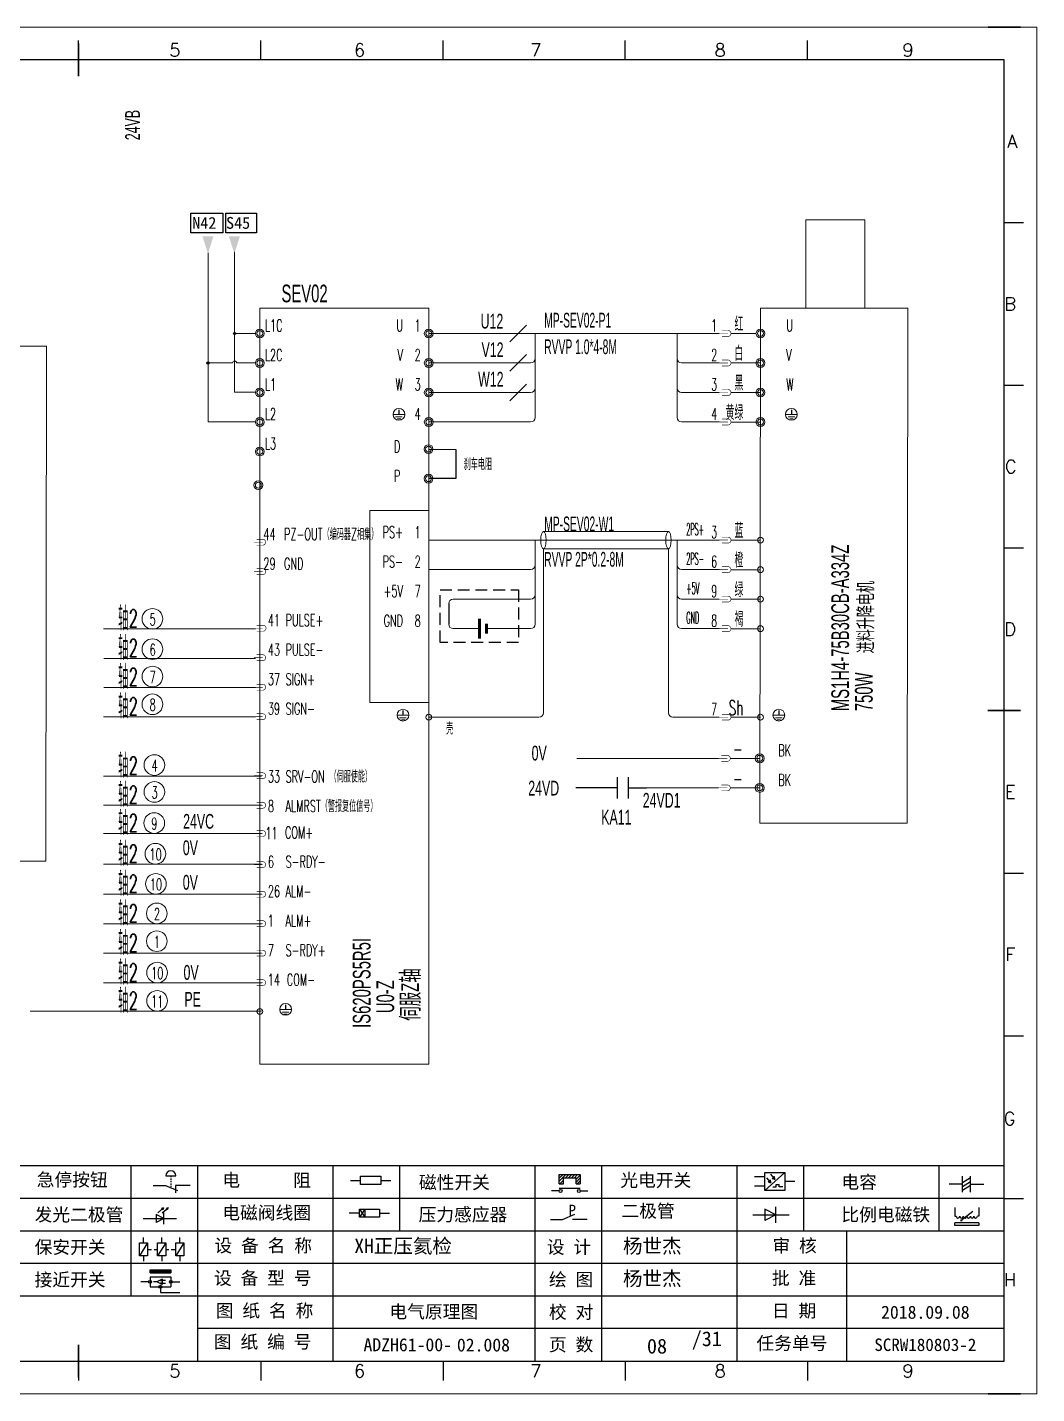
# Model space of a CAD drawing. Header units: millimetres. Extents: x 15130 to 37766, y 5931 to 11073.
# Drawn here: x 37595.3 to 37766.3, y 6262.1 to 6493.6 of the extents above; entities that cross this region are included whole.
import ezdxf
from ezdxf.enums import TextEntityAlignment as Align

# ---------------------------------------------------------------- set-up
doc = ezdxf.new("R2010")
doc.units = ezdxf.units.MM
doc.linetypes.add('DASHED', pattern=[0.75, 0.5, -0.25])
doc.layers.add('1', color=3, linetype='Continuous', lineweight=20)
doc.layers.add('Dimension', color=3, linetype='Continuous', lineweight=13)
for name, color, linetype in [('AE_BOR', 1, 'Continuous'), ('MISC', 2, 'Continuous'), ('SYMS', 7, 'Continuous')]:
    doc.layers.add(name, color=color, linetype=linetype)
doc.styles.get("Standard").update_dxf_attribs({"font": ''})
doc.styles.add('WD', font='romans.shx', dxfattribs={"bigfont": 'gbcbig.shx'})
doc.styles.add('样式 0', font='')
doc.styles.add('样式 8', font='arial.ttf')
doc.styles.add('汉字', font='')
doc.styles.get('Standard').set_extended_font_data('SimSun')
doc.styles.get('样式 0').set_extended_font_data('KaiTi_GB2312')
doc.styles.get('汉字').set_extended_font_data('新宋体')

# ---------------------------------------------------------------- blocks, each defined once
blk = doc.blocks.new('磁性开关')
at = {"linetype": 'ByBlock'}
h = blk.add_hatch(dxfattribs=at)
h.set_pattern_fill('ANSI31', color=256, scale=0.1, style=0)
h.paths.add_polyline_path([(-1910.88, -776.69), (-1910.88, -775.29), (-1907.69, -775.29), (-1907.69, -776.69), (-1908.31, -776.69), (-1908.31, -775.79), (-1910.25, -775.79), (-1910.25, -776.69)])
for p, q in [((-1910.88, -776.69), (-1910.88, -775.29)), ((-1910.88, -775.29), (-1907.69, -775.29)), ((-1910.88, -776.69), (-1910.25, -776.69)), ((-1910.25, -776.69), (-1910.25, -775.79)), ((-1910.25, -775.79), (-1908.31, -775.79)), ((-1908.31, -776.69), (-1908.31, -775.79)), ((-1908.31, -776.69), (-1907.69, -776.69)), ((-1907.69, -775.29), (-1907.69, -776.69)), ((-1910.91, -777.81), (-1912.09, -777.81)), ((-1910.88, -777.39), (-1907.69, -777.39)), ((-1907.66, -777.81), (-1906.48, -777.81))]:
    blk.add_line(p, q, dxfattribs=at)
for centre in [(-1910.68, -777.81), (-1907.88, -777.81)]:
    blk.add_circle(centre, 0.225, dxfattribs=at)
blk = doc.blocks.new('光电开关')
at = {"linetype": 'ByBlock'}
h = blk.add_hatch(dxfattribs=at)
h.set_pattern_fill('ANSI31', color=256, scale=0.01, style=0)
h.set_pattern_definition([(45, (0.172267, 0), (-0.0224506403, 0.0224506403), [])])
h.paths.add_polyline_path([(-1882.44, -776.34), (-1882.5, -775.91), (-1882.68, -776.07)])
h.paths.add_polyline_path([(-1882.86, -776.23), (-1882.44, -776.34), (-1882.68, -776.07)])
h.paths.add_polyline_path([(-1883.05, -776.88), (-1883.11, -776.45), (-1883.29, -776.61)])
h.paths.add_polyline_path([(-1883.47, -776.77), (-1883.05, -776.88), (-1883.29, -776.61)])
for p, q in [((-1884.01, -775.96), (-1885.56, -775.96)), ((-1880.91, -775.3), (-1884.01, -778.05)), ((-1883.75, -776.09), (-1883.05, -776.88)), ((-1883.11, -776.45), (-1883.47, -776.77)), ((-1883.05, -776.88), (-1883.47, -776.77)), ((-1883.14, -775.55), (-1882.44, -776.34)), ((-1883.05, -776.88), (-1883.11, -776.45)), ((-1882.5, -775.91), (-1882.86, -776.23)), ((-1882.44, -776.34), (-1882.86, -776.23)), ((-1882.44, -776.34), (-1882.5, -775.91)), ((-1879.37, -776.67), (-1880.91, -776.67)), ((-1884.01, -777.39), (-1885.56, -777.39)), ((-1882.78, -777.47), (-1882.23, -777.47)), ((-1882.23, -777.47), (-1882.23, -777.14)), ((-1882.23, -777.14), (-1881.78, -777.14)), ((-1881.78, -777.47), (-1881.78, -777.14)), ((-1881.23, -777.47), (-1881.78, -777.47))]:
    blk.add_line(p, q, dxfattribs=at)
blk.add_lwpolyline([(-1884.01, -775.3), (-1880.91, -775.3), (-1880.91, -778.05), (-1884.01, -778.05)], close=True, dxfattribs=at)
blk = doc.blocks.new('电磁阀线圈')
at = {"linetype": 'ByBlock'}
for p, q in [((-1854.61, -796.54), (-1856.17, -796.54)), ((-1854.61, -795.92), (-1853.75, -797.16)), ((-1853.75, -795.92), (-1854.61, -797.16)), ((-1853.75, -795.92), (-1853.75, -797.16)), ((-1851.53, -796.54), (-1849.97, -796.54))]:
    blk.add_line(p, q, dxfattribs=at)
blk.add_lwpolyline([(-1854.61, -795.92), (-1851.53, -795.92), (-1851.53, -797.16), (-1854.61, -797.16)], close=True, dxfattribs=at)
blk = doc.blocks.new('压力感应器')
at = {"linetype": 'ByBlock'}
for p, q in [((-1815.59, -777.73), (-1813.71, -776.93)), ((-1817.44, -777.73), (-1815.59, -777.73)), ((-1811.78, -777.73), (-1814.05, -777.73))]:
    blk.add_line(p, q, dxfattribs=at)
at = {"linetype": 'ByBlock', "insert": (-1814.65, -775.48), "char_height": 1.68, "width": 1.2242, "attachment_point": 1}
blk.add_mtext('{\\fNSimSun|b0|i0|c134|p49;P}', dxfattribs=at)
blk = doc.blocks.new('二极管')
at = {"linetype": 'ByBlock'}
for p, q in [((-1787.52, -776.77), (-1781.92, -776.77)), ((-1783.97, -776.77), (-1785.69, -775.9)), ((-1785.69, -775.9), (-1785.69, -777.65)), ((-1783.97, -776.77), (-1785.69, -777.65)), ((-1783.97, -777.99), (-1783.97, -775.56))]:
    blk.add_line(p, q, dxfattribs=at)
blk = doc.blocks.new('电容')
at = {"linetype": 'ByBlock'}
for p, q in [((-1756.08, -782.99), (-1756.08, -780.56)), ((-1754.86, -780.79), (-1756.08, -781.55)), ((-1754.86, -782.99), (-1754.86, -780.56)), ((-1756.08, -781.77), (-1758.13, -781.77)), ((-1754.86, -781.44), (-1756.08, -782.2)), ((-1754.86, -781.99), (-1756.08, -782.75)), ((-1754.86, -781.77), (-1752.81, -781.77))]:
    blk.add_line(p, q, dxfattribs=at)
blk = doc.blocks.new('发光二极管')
at = {"linetype": 'ByBlock'}
for p, q in [((-1755.78, -785.92), (-1754.89, -785.14)), ((-1754.89, -785.14), (-1755.2, -785.22)), ((-1755.2, -785.22), (-1755.01, -785.43)), ((-1755.08, -785.92), (-1754.18, -785.14)), ((-1754.89, -785.14), (-1755.01, -785.43)), ((-1754.18, -785.14), (-1754.49, -785.22)), ((-1754.49, -785.22), (-1754.31, -785.43)), ((-1754.18, -785.14), (-1754.31, -785.43)), ((-1758.01, -786.77), (-1752.89, -786.77)), ((-1754.84, -786.77), (-1756.04, -786.16)), ((-1756.04, -786.16), (-1756.04, -787.39)), ((-1754.84, -786.77), (-1756.04, -787.39)), ((-1754.84, -787.63), (-1754.84, -785.92))]:
    blk.add_line(p, q, dxfattribs=at)
blk = doc.blocks.new('比例电磁阀')
at = {"linetype": 'ByBlock'}
for p, q in [((-1757.26, -775.38), (-1757.26, -776.71)), ((-1757.26, -776.71), (-1757.05, -776.71)), ((-1754.5, -775.98), (-1756.35, -777.44)), ((-1753.58, -776.71), (-1753.8, -776.71)), ((-1753.58, -775.38), (-1753.58, -776.71)), ((-1753.6, -777.73), (-1757.25, -777.73)), ((-1757.25, -778.13), (-1757.25, -777.73)), ((-1753.6, -778.13), (-1757.25, -778.13)), ((-1756.35, -777.44), (-1756.25, -777.25)), ((-1756.35, -777.44), (-1756.15, -777.38)), ((-1756.15, -777.38), (-1756.25, -777.25)), ((-1753.6, -777.73), (-1753.6, -778.13))]:
    blk.add_line(p, q, dxfattribs=at)
for centre in [(-1756.78, -776.71), (-1756.24, -776.71), (-1755.7, -776.71), (-1755.15, -776.71), (-1754.61, -776.71), (-1754.07, -776.71)]:
    blk.add_arc(centre, 0.271, 180, 0, dxfattribs=at)
blk = doc.blocks.new('保安开关')
at = {"linetype": 'ByBlock'}
for p, q in [((-1757.33, -790.79), (-1758.6, -792.81)), ((-1757.96, -790.79), (-1757.96, -789.97)), ((-1754.54, -790.79), (-1755.81, -792.81)), ((-1755.17, -790.79), (-1755.17, -789.97)), ((-1751.75, -790.79), (-1753.02, -792.81)), ((-1752.39, -790.79), (-1752.39, -789.97)), ((-1757.96, -792.81), (-1757.96, -793.62)), ((-1757.33, -791.8), (-1756.72, -791.8)), ((-1756.35, -791.8), (-1755.89, -791.8)), ((-1755.17, -792.81), (-1755.17, -793.62)), ((-1754.52, -791.8), (-1754.06, -791.8)), ((-1753.69, -791.8), (-1753.08, -791.8)), ((-1752.39, -792.81), (-1752.39, -793.62))]:
    blk.add_line(p, q, dxfattribs=at)
for points in [[(-1758.6, -790.79), (-1757.33, -790.79), (-1757.33, -792.81), (-1758.6, -792.81)], [(-1755.81, -790.79), (-1754.54, -790.79), (-1754.54, -792.81), (-1755.81, -792.81)], [(-1753.02, -790.79), (-1751.75, -790.79), (-1751.75, -792.81), (-1753.02, -792.81)]]:
    blk.add_lwpolyline(points, close=True, dxfattribs=at)
blk = doc.blocks.new('接近开关')
at = {"linetype": 'ByBlock'}
h = blk.add_hatch(dxfattribs=at)
h.set_pattern_fill('ANSI31', color=256, scale=0.01, style=0)
h.set_pattern_definition([(45, (-89.131516, -30.795668), (-0.0224506403, 0.0224506403), [])])
h.paths.add_polyline_path([(-1516.96, -1123.35), (-1516.96, -1122.85), (-1513.76, -1122.85), (-1513.76, -1123.35)])
for p, q in [((-1516.96, -1123.35), (-1516.96, -1122.85)), ((-1516.96, -1122.85), (-1513.76, -1122.85)), ((-1516.96, -1123.35), (-1513.76, -1123.35)), ((-1513.76, -1122.85), (-1513.76, -1123.35)), ((-1517.18, -1124.71), (-1518.36, -1124.71)), ((-1516.96, -1123.95), (-1513.76, -1123.95)), ((-1516.96, -1123.95), (-1516.96, -1125.47)), ((-1516.96, -1125.47), (-1513.76, -1125.47)), ((-1515.91, -1124.71), (-1516.45, -1124.71)), ((-1515.11, -1124.31), (-1515.91, -1124.71)), ((-1515.11, -1125.11), (-1515.91, -1124.71)), ((-1515.33, -1124.53), (-1515.17, -1124.53)), ((-1515.33, -1124.88), (-1515.17, -1124.88)), ((-1515.25, -1124.45), (-1515.25, -1124.61)), ((-1515.11, -1124.31), (-1515.11, -1125.11)), ((-1515.11, -1124.48), (-1514.58, -1124.48)), ((-1515.11, -1124.94), (-1514.58, -1124.94)), ((-1513.76, -1123.95), (-1513.76, -1125.47)), ((-1513.54, -1124.71), (-1512.36, -1124.71)), ((-1515.36, -1125.69), (-1515.36, -1126.36)), ((-1515.36, -1126.36), (-1512.36, -1126.36))]:
    blk.add_line(p, q, dxfattribs=at)
for centre in [(-1516.96, -1124.71), (-1515.36, -1125.47), (-1513.76, -1124.71)]:
    blk.add_circle(centre, 0.225, dxfattribs=at)
blk = doc.blocks.new('电阻')
at = {"linetype": 'ByBlock'}
for p, q in [((-3.09, 0), (-1.57, 0)), ((1.57, 0), (3.09, 0))]:
    blk.add_line(p, q, dxfattribs=at)
blk.add_lwpolyline([(-1.57, 0.63), (1.57, 0.63), (1.57, -0.63), (-1.57, -0.63)], close=True, dxfattribs=at)
blk = doc.blocks.new('急停按钮')
at = {"linetype": 'ByBlock'}
for p, q in [((-1.86, 0), (0, 0)), ((0, 0), (1.88, -0.81)), ((0.06, 1.45), (1.61, 1.45)), ((0.83, 1.45), (0.83, 1.24)), ((0.83, 1.07), (0.83, 0.85)), ((0.83, 0.68), (0.83, 0.47)), ((0.83, 0.29), (0.83, 0.08)), ((3.81, 0), (1.54, 0)), ((1.54, 0), (1.54, -1.15)), ((0.83, -0.09), (0.83, -0.24))]:
    blk.add_line(p, q, dxfattribs=at)
blk.add_arc((0.83, 1.45), 0.774, 0, 180)
blk = doc.blocks.new('电控横A4')
for p, q in [((292, -5), (5, -5)), ((292, -205), (292, -5)), ((10.03, -205), (289.53, -205)), ((130.8, -205), (190.75, -205)), ((190.75, -205), (259.54, -205))]:
    blk.add_line(p, q)
at = {"linetype": 'ByBlock'}
for p, q in [((292, -175), (5, -175)), ((292, -180), (5, -180)), ((292, -185), (5, -185)), ((292, -190), (5, -190)), ((292, -195), (5, -195)), ((292, -200), (168.03, -200))]:
    blk.add_line(p, q, dxfattribs=at)
at = {"color": 0, "lineweight": -2}
for p, q in [((157.79, -175), (157.79, -195)), ((168.03, -175), (168.03, -204.92)), ((188.84, -175), (188.84, -185)), ((199.08, -175), (199.08, -185)), ((219.89, -175), (219.89, -185)), ((230.12, -175), (230.12, -185)), ((250.93, -175), (250.93, -185)), ((261.17, -175), (261.17, -185)), ((281.98, -175), (281.98, -185)), ((188.84, -185), (188.84, -204.92)), ((219.89, -185), (219.89, -205)), ((230.12, -185), (230.12, -205)), ((250.93, -185), (250.93, -205)), ((267.79, -185), (267.79, -205))]:
    blk.add_line(p, q, dxfattribs=at)
at = {"color": 0, "ltscale": 2}
for p, q in [((292, -205), (292, -183.55)), ((259.54, -205), (289.53, -205)), ((259.54, -205), (292, -205))]:
    blk.add_line(p, q, dxfattribs=at)
at = {"layer": 'AE_BOR', "color": 1, "lineweight": 15}
for p, q in [((0, 0), (297, 0)), ((297, 0), (297, -210)), ((297, -210), (0, -210))]:
    blk.add_line(p, q, dxfattribs=at)
at = {"layer": 'AE_BOR'}
for p, q in [((149.78, -5), (149.78, -2)), ((177.78, -5), (177.78, -2)), ((205.78, -5), (205.78, -2)), ((233.78, -5), (233.78, -2)), ((261.78, -5), (261.78, -2)), ((292, -30), (295, -30)), ((292, -55), (295, -55)), ((292, -80), (295, -80)), ((292, -130), (295, -130)), ((292, -155), (295, -155)), ((292, -180), (295, -180)), ((149.78, -205), (149.78, -208)), ((177.78, -205), (177.78, -208)), ((205.78, -205), (205.78, -208)), ((233.78, -205), (233.78, -208)), ((261.78, -205), (261.78, -208))]:
    blk.add_line(p, q, dxfattribs=at)
at = {"layer": 'AE_BOR', "lineweight": 30}
for p, q in [((294.53, 0), (289.53, 0)), ((294.53, -210), (289.53, -210))]:
    blk.add_line(p, q, dxfattribs=at)
at = {"layer": 'AE_BOR', "color": 2, "lineweight": 30}
for p, q in [((149.78, -7.5), (149.78, -2.5)), ((289.5, -105), (294.5, -105)), ((149.78, -202.5), (149.78, -207.5)), ((149.78, -205), (149.78, -207.5))]:
    blk.add_line(p, q, dxfattribs=at)
for name, p in [('急停按钮', (163.12, -177.98)), ('电阻', (194.66, -177.22))]:
    blk.add_blockref(name, p)
at = {"linetype": 'ByBlock'}
for name, p in [('磁性开关', (2134.53, 598.96)), ('光电开关', (2139.22, 599.27)), ('电容', (2041.69, 603.98)), ('发光二极管', (1917.72, 603.69)), ('电磁阀线圈', (2047.53, 614.3)), ('压力感应器', (2039.72, 594.52)), ('二极管', (2040.91, 594.27)), ('比例电磁阀', (2041.69, 593.98)), ('保安开关', (1917.72, 603.98)), ('接近开关', (1677.72, 931.9))]:
    blk.add_blockref(name, p, dxfattribs=at)
at = {"char_height": 2, "attachment_point": 1, "style": '汉字'}
for s, insert in [('{\\fKaiTi_GB2312|b0|i0|c134|p49;急停按钮}', (143.35, -176.12)), ('{\\fKaiTi_GB2312|b0|i0|c134|p49;电      阻}', (171.86, -176.19)), ('{\\fKaiTi_GB2312|b0|i0|c134|p49;磁性开关}', (202.07, -176.53)), ('{\\fKaiTi_GB2312|b0|i0|c134|p49;光电开关}', (233.02, -176.19)), ('{\\fKaiTi_GB2312|b0|i0|c134|p49;电容}', (267, -176.48)), ('{\\fKaiTi_GB2312|b0|i0|c134|p49;发光二极管}', (143.02, -181.48)), ('{\\fKaiTi_GB2312|b0|i0|c134|p49;电磁阀线圈}', (171.86, -181.19)), ('{\\fKaiTi_GB2312|b0|i0|c134|p49;压力感应器}', (202.02, -181.47)), ('{\\fKaiTi_GB2312|b0|i0|c134|p49;二极管}', (233.2, -180.91)), ('{\\fKaiTi_GB2312|b0|i0|c134|p49;比例电磁铁}', (267, -181.48)), ('{\\fKaiTi_GB2312|b0|i0|c134|p49;保安开关}', (143.02, -186.48)), ('{\\fKaiTi_GB2312|b0|i0|c134|p0;设 备 名 称}', (170.65, -186.24)), ('{\\fKaiTi_GB2312|b0|i0|c134|p0;设 计}', (221.72, -186.46)), ('{\\fKaiTi_GB2312|b0|i0|c134|p0;审 核}', (256.39, -186.25)), ('{\\fKaiTi_GB2312|b0|i0|c134|p0;设 备 型 号}', (170.58, -191.24)), ('{\\fKaiTi_GB2312|b0|i0|c134|p0;批 准}', (256.32, -191.25)), ('{\\fKaiTi_GB2312|b0|i0|c134|p49;接近开关}', (143.02, -191.48)), ('{\\fKaiTi_GB2312|b0|i0|c134|p0;绘 图}', (222.05, -191.46)), ('{\\fKaiTi_GB2312|b0|i0|c134|p0;图 纸 名 称}', (170.86, -196.24)), ('{\\fKaiTi_GB2312|b0|i0|c134|p0;校 对}', (222.05, -196.46)), ('{\\fKaiTi_GB2312|b0|i0|c134|p0;日 期}', (256.32, -196.25)), ('{\\fKaiTi_GB2312|b0|i0|c134|p0;图 纸 编 号}', (170.57, -201.03)), ('{\\fKaiTi_GB2312|b0|i0|c134|p0;页 数}', (222.05, -201.46)), ('{\\fKaiTi_GB2312|b0|i0|c134|p0;任务单号}', (253.94, -201.25))]:
    blk.add_mtext(s, dxfattribs=dict(at, insert=insert))
for s, insert, char_height, width, attachment_point in [('{\\fKaiTi_GB2312|b0|i0|c134|p49;XH正压氦检}', (192.15, -186.2), 2.2, 26.5767, 1), ('{\\fKaiTi_GB2312|b0|i0|c134|p49;杨世杰}', (233.43, -186.2), 2.2, 15.3175, 1), ('{\\fKaiTi_GB2312|b0|i0|c134|p49;杨世杰}', (233.43, -191.2), 2.2, 15.3175, 1), ('{\\fKaiTi_GB2312|b0|i0|c134|p49;2018.09.08}', (279.89, -197.5), 2, 24.2172, 5), ('{\\fKaiTi_GB2312|b0|i0|c134|p49;SCRW180803-2}', (279.89, -202.5), 1.92, 24.2172, 5)]:
    blk.add_mtext(s, dxfattribs=dict(insert=insert, char_height=char_height, width=width, attachment_point=attachment_point))
at = {"color": 0, "lineweight": -2, "insert": (200.36, -202.5), "char_height": 2, "width": 31.0482, "attachment_point": 5}
blk.add_mtext('{\\C256;ADZH61-00-}', dxfattribs=at)
at = {"color": 0, "linetype": 'ByBlock', "lineweight": -2, "insert": (242.64, -201.84), "char_height": 4.2689, "width": 20.8102, "attachment_point": 5}
blk.add_mtext('  {\\H0.53119x; /31}', dxfattribs=at)
at = {"layer": 'AE_BOR', "style": 'WD'}
for s, p in [('5', (164.59, -4.5)), ('6', (192.94, -4.5)), ('7', (220.04, -4.5)), ('8', (248.37, -4.5)), ('9', (277.23, -4.5)), ('5', (164.59, -207.5)), ('6', (192.94, -207.5)), ('7', (220.04, -207.5)), ('8', (248.37, -207.5)), ('9', (277.23, -207.5))]:
    blk.add_text(s, height=2, dxfattribs=at).set_placement(p, align=Align.CENTER)
for s, p in [('A', (294.03, -17.5)), ('B', (293.84, -42.5)), ('C', (293.93, -67.5)), ('D', (293.84, -92.5)), ('E', (293.74, -117.5)), ('F', (293.74, -142.5)), ('F', (293.74, -142.5)), ('G', (293.74, -167.72)), ('H', (293.84, -192.5))]:
    blk.add_text(s, height=2, dxfattribs=at).set_placement(p, align=Align.MIDDLE_RIGHT)
blk = doc.blocks.new('WDDOT')
blk.add_hatch(color=256).paths.add_polyline_path([(0.5, 0, 1), (-0.5, 0, 1)])
blk.add_circle((0, 0), 0.5)
blk = doc.blocks.new('常开触点')
at = {"linetype": 'ByBlock'}
for p, q in [((-1853.82, -782.99), (-1853.82, -780.56)), ((-1852.6, -782.99), (-1852.6, -780.56)), ((-1853.82, -781.77), (-1855.88, -781.77)), ((-1852.6, -781.77), (-1850.55, -781.77))]:
    blk.add_line(p, q, dxfattribs=at)

msp = doc.modelspace()

# ---------------------------------------------------------------- hatches: boundary and pattern name
for points in [[(37624.968, 6458.235), (37625.904, 6455.316), (37626.839, 6458.235)], [(37629.446, 6458.235), (37630.381, 6455.316), (37631.316, 6458.235)], [(37630.597, 6441.768, 1), (37630.204, 6441.768, 1)], [(37626.111, 6436.766, 1), (37625.718, 6436.766, 1)]]:
    msp.add_hatch(color=256).paths.add_polyline_path(points)

# ---------------------------------------------------------------- linework, layer by layer
at = {"lineweight": 0}
for p, q in [((37663.308, 6441.773), (37712.505, 6441.773)), ((37681.323, 6427.523), (37681.323, 6441.773)), ((37705.372, 6427.523), (37705.372, 6441.773)), ((37714.505, 6441.773), (37718.747, 6441.773)), ((37663.308, 6436.773), (37680.573, 6436.773)), ((37712.505, 6436.773), (37706.122, 6436.773)), ((37719.497, 6436.773), (37714.505, 6436.773)), ((37663.308, 6431.773), (37680.573, 6431.773)), ((37712.505, 6431.773), (37706.122, 6431.773)), ((37719.497, 6431.769), (37714.505, 6431.769)), ((37657.361, 6428.057), (37659.15, 6428.057)), ((37657.693, 6427.628), (37658.817, 6427.628)), ((37657.979, 6427.281), (37658.552, 6427.281)), ((37723.851, 6428.057), (37725.64, 6428.057)), ((37724.183, 6427.628), (37725.307, 6427.628)), ((37724.469, 6427.281), (37725.042, 6427.281)), ((37663.308, 6426.773), (37680.573, 6426.773)), ((37712.505, 6426.773), (37706.122, 6426.773)), ((37719.497, 6426.765), (37714.505, 6426.765)), ((37712.505, 6406.757), (37663.308, 6406.757)), ((37681.323, 6392.507), (37681.323, 6406.757)), ((37682.753, 6408.221), (37703.914, 6408.222)), ((37705.372, 6392.507), (37705.372, 6406.757)), ((37719.497, 6406.753), (37714.505, 6406.753)), ((37682.732, 6405.291), (37682.732, 6377.499)), ((37682.732, 6405.291), (37703.914, 6405.291)), ((37703.914, 6405.291), (37703.914, 6377.507)), ((37663.308, 6401.757), (37680.573, 6401.757)), ((37712.505, 6401.757), (37706.122, 6401.757)), ((37719.497, 6401.749), (37714.505, 6401.749)), ((37667.436, 6396.757), (37680.573, 6396.757)), ((37712.505, 6396.757), (37706.122, 6396.757)), ((37719.497, 6396.749), (37714.505, 6396.749)), ((37671.913, 6391.757), (37667.436, 6391.757)), ((37673.109, 6391.757), (37680.573, 6391.757)), ((37712.505, 6391.757), (37706.122, 6391.757)), ((37719.497, 6391.749), (37714.505, 6391.749)), ((37658.046, 6377.092), (37659.834, 6377.092)), ((37658.378, 6376.663), (37659.502, 6376.663)), ((37658.664, 6376.316), (37659.237, 6376.316)), ((37663.308, 6376.749), (37681.982, 6376.749)), ((37712.505, 6376.757), (37704.664, 6376.757)), ((37719.497, 6376.749), (37714.505, 6376.749)), ((37721.727, 6377.092), (37723.516, 6377.092)), ((37722.06, 6376.663), (37723.184, 6376.663)), ((37722.345, 6376.316), (37722.918, 6376.316)), ((37712.388, 6369.777), (37688.369, 6369.777)), ((37719.38, 6369.773), (37714.388, 6369.773)), ((37712.388, 6364.777), (37700.216, 6364.777)), ((37719.38, 6364.769), (37714.388, 6364.769)), ((37639.952, 6327.226), (37638.163, 6327.226)), ((37639.62, 6326.797), (37638.496, 6326.797)), ((37639.334, 6326.451), (37638.761, 6326.451))]:
    msp.add_line(p, q, dxfattribs=at)
for p, q in [((37658.255, 6428.853), (37658.255, 6428.064)), ((37724.745, 6428.853), (37724.745, 6428.064)), ((37663.308, 6422.176), (37667.893, 6422.106)), ((37667.893, 6422.106), (37667.893, 6417.176)), ((37667.893, 6417.176), (37663.308, 6417.176)), ((37666.686, 6396.007), (37666.686, 6392.507)), ((37658.94, 6377.888), (37658.94, 6377.099)), ((37722.622, 6377.888), (37722.622, 6377.099)), ((37692.223, 6364.777), (37688.206, 6364.777)), ((37639.058, 6328.023), (37639.058, 6327.233))]:
    msp.add_line(p, q)
at = {"color": 1, "lineweight": -2}
for points in [[(37623.004, 6462.151), (37628.421, 6462.151), (37628.421, 6458.808), (37623.004, 6458.808)], [(37628.919, 6462.151), (37634.145, 6462.151), (37634.145, 6458.808), (37628.919, 6458.808)]]:
    msp.add_lwpolyline(points, close=True, dxfattribs=at)
at = {"lineweight": 0}
for points in [[(37727.178, 6461.056), (37737.178, 6461.056), (37737.178, 6446.056), (37727.178, 6446.056)], [(37719.497, 6446.056), (37744.497, 6446.056), (37744.38, 6358.804), (37719.38, 6358.804)], [(37573.572, 6439.619), (37598.572, 6439.619), (37598.455, 6352.367), (37573.455, 6352.367)], [(37663.308, 6411.757), (37653.308, 6411.757), (37653.308, 6379.257), (37663.308, 6379.257)]]:
    msp.add_lwpolyline(points, close=True, dxfattribs=at)
msp.add_lwpolyline([(37634.68, 6317.968), (37634.68, 6446.056), (37663.308, 6446.056), (37663.308, 6317.968)], dxfattribs=at)
at = {"color": 3, "lineweight": 0, "const_width": 0.1, "flags": 128}
for points in [[(37714.005, 6441.773), (37712.505, 6441.773)], [(37714.005, 6436.773), (37712.505, 6436.773)], [(37714.005, 6431.773), (37712.505, 6431.773)], [(37714.005, 6426.773), (37712.505, 6426.773)], [(37635.18, 6406.407), (37633.68, 6406.407)], [(37714.005, 6406.757), (37712.505, 6406.757)], [(37714.005, 6401.757), (37712.505, 6401.757)], [(37635.18, 6401.407), (37633.68, 6401.407)], [(37714.005, 6396.757), (37712.505, 6396.757)], [(37635.18, 6391.726), (37633.68, 6391.726)], [(37714.005, 6391.757), (37712.505, 6391.757)], [(37635.18, 6386.832), (37633.68, 6386.832)], [(37635.18, 6381.832), (37633.68, 6381.832)], [(37635.18, 6376.832), (37633.68, 6376.832)], [(37714.005, 6376.757), (37712.505, 6376.757)], [(37713.888, 6369.777), (37712.388, 6369.777)], [(37635.18, 6366.832), (37633.68, 6366.832)], [(37713.888, 6364.777), (37712.388, 6364.777)], [(37635.18, 6361.828), (37633.68, 6361.828)], [(37635.18, 6357.033), (37633.68, 6357.033)], [(37635.18, 6351.765), (37633.68, 6351.765)], [(37635.18, 6346.761), (37633.68, 6346.761)], [(37635.18, 6341.773), (37633.68, 6341.773)], [(37635.18, 6336.769), (37633.68, 6336.769)], [(37635.18, 6331.769), (37633.68, 6331.769)]]:
    msp.add_lwpolyline(points, dxfattribs=at)
for points in [[(37713.005, 6442.273), (37714.005, 6442.273, -1), (37714.005, 6441.273), (37713.005, 6441.273)], [(37713.005, 6437.273), (37714.005, 6437.273, -1), (37714.005, 6436.273), (37713.005, 6436.273)], [(37713.005, 6432.273), (37714.005, 6432.273, -1), (37714.005, 6431.273), (37713.005, 6431.273)], [(37713.005, 6427.273), (37714.005, 6427.273, -1), (37714.005, 6426.273), (37713.005, 6426.273)], [(37634.18, 6406.907), (37635.18, 6406.907, -1), (37635.18, 6405.907), (37634.18, 6405.907)], [(37713.005, 6407.257), (37714.005, 6407.257, -1), (37714.005, 6406.257), (37713.005, 6406.257)], [(37634.18, 6401.907), (37635.18, 6401.907, -1), (37635.18, 6400.907), (37634.18, 6400.907)], [(37713.005, 6402.257), (37714.005, 6402.257, -1), (37714.005, 6401.257), (37713.005, 6401.257)], [(37713.005, 6397.257), (37714.005, 6397.257, -1), (37714.005, 6396.257), (37713.005, 6396.257)], [(37634.18, 6392.332), (37635.18, 6392.332, -1.1555316), (37635.18, 6391.332), (37634.18, 6391.332)], [(37713.005, 6392.257), (37714.005, 6392.257, -1), (37714.005, 6391.257), (37713.005, 6391.257)], [(37634.18, 6387.332), (37635.18, 6387.332, -1), (37635.18, 6386.332), (37634.18, 6386.332)], [(37634.18, 6382.332), (37635.18, 6382.332, -1), (37635.18, 6381.332), (37634.18, 6381.332)], [(37634.18, 6377.332), (37635.18, 6377.332, -1), (37635.18, 6376.332), (37634.18, 6376.332)], [(37713.005, 6377.257), (37714.005, 6377.257, -1), (37714.005, 6376.257), (37713.005, 6376.257)], [(37712.888, 6370.277), (37713.888, 6370.277, -1), (37713.888, 6369.277), (37712.888, 6369.277)], [(37634.18, 6367.332), (37635.18, 6367.332, -1), (37635.18, 6366.332), (37634.18, 6366.332)], [(37712.888, 6365.277), (37713.888, 6365.277, -1), (37713.888, 6364.277), (37712.888, 6364.277)], [(37634.18, 6362.328), (37635.18, 6362.328, -1), (37635.18, 6361.328), (37634.18, 6361.328)], [(37634.18, 6357.533), (37635.18, 6357.533, -1), (37635.18, 6356.533), (37634.18, 6356.533)], [(37634.18, 6352.265), (37635.18, 6352.265, -1), (37635.18, 6351.265), (37634.18, 6351.265)], [(37634.18, 6347.261), (37635.18, 6347.261, -1), (37635.18, 6346.261), (37634.18, 6346.261)], [(37634.18, 6342.273), (37635.18, 6342.273, -1), (37635.18, 6341.273), (37634.18, 6341.273)], [(37634.18, 6337.269), (37635.18, 6337.269, -1), (37635.18, 6336.269), (37634.18, 6336.269)], [(37634.18, 6332.269), (37635.18, 6332.269, -1), (37635.18, 6331.269), (37634.18, 6331.269)]]:
    msp.add_lwpolyline(points, format="xyb", dxfattribs=at)
at = {"color": 6, "linetype": 'DASHED', "ltscale": 4}
msp.add_lwpolyline([(37665.226, 6398.319), (37678.512, 6398.319), (37678.512, 6389.42), (37665.226, 6389.42)], close=True, dxfattribs=at)
at = {"color": 3}
for points in [[(37671.913, 6393.454, 0.5, 0.5, 0), (37671.913, 6390.059, 2, 2, 0)], [(37673.109, 6392.606, 0.5, 0.5, 0), (37673.109, 6390.908, 2, 2, 0)]]:
    msp.add_lwpolyline(points, format="xyseb", dxfattribs=at)
for centre in [(37630.401, 6441.768), (37625.914, 6436.766)]:
    msp.add_circle(centre, 0.197)
at = {"lineweight": 0}
for centre, radius in [((37634.68, 6441.773), 0.75), ((37634.68, 6441.773), 0.5), ((37663.308, 6441.773), 0.75), ((37663.308, 6441.773), 0.5), ((37719.497, 6441.773), 0.75), ((37719.497, 6441.773), 0.5), ((37634.68, 6436.773), 0.75), ((37634.68, 6436.773), 0.5), ((37663.308, 6436.773), 0.75), ((37663.308, 6436.773), 0.5), ((37719.497, 6436.773), 0.75), ((37719.497, 6436.773), 0.5), ((37634.68, 6431.769), 0.75), ((37634.68, 6431.769), 0.5), ((37663.308, 6431.773), 0.75), ((37663.308, 6431.773), 0.5), ((37719.497, 6431.769), 0.75), ((37719.497, 6431.769), 0.5), ((37634.68, 6426.769), 0.75), ((37634.68, 6426.769), 0.5), ((37658.255, 6428.064), 1), ((37663.308, 6426.773), 0.75), ((37663.308, 6426.773), 0.5), ((37719.497, 6426.765), 0.75), ((37719.497, 6426.765), 0.5), ((37724.745, 6428.064), 1), ((37634.68, 6421.765), 0.75), ((37663.274, 6422.176), 0.75), ((37663.274, 6422.176), 0.5), ((37634.68, 6421.765), 0.5), ((37663.274, 6417.176), 0.75), ((37634.43, 6416.064), 0.75), ((37634.43, 6416.064), 0.5), ((37663.274, 6417.176), 0.5), ((37719.497, 6406.753), 0.5), ((37719.497, 6401.749), 0.5), ((37719.497, 6396.749), 0.5), ((37616.499, 6393.413), 1.75), ((37719.497, 6391.749), 0.5), ((37616.499, 6388.28), 1.75), ((37616.499, 6383.642), 1.75), ((37616.499, 6378.936), 1.75), ((37658.94, 6377.099), 1), ((37663.308, 6376.749), 0.5), ((37719.497, 6376.749), 0.5), ((37722.622, 6377.099), 1), ((37616.834, 6368.649), 1.75), ((37719.38, 6369.773), 0.75), ((37719.38, 6369.773), 0.5), ((37616.834, 6364.08), 1.75), ((37719.38, 6364.769), 0.75), ((37719.38, 6364.769), 0.5), ((37616.799, 6358.813), 1.75), ((37616.996, 6353.607), 1.75), ((37617.08, 6348.511), 1.75), ((37617.234, 6343.499), 1.75), ((37617.234, 6338.793), 1.75), ((37617.289, 6333.47), 1.75), ((37617.289, 6328.682), 1.75), ((37639.058, 6327.233), 1), ((37634.69, 6326.883), 0.5)]:
    msp.add_circle(centre, radius, dxfattribs=at)
for centre, radius, start, end in [((37630.413, 6436.784), 0.336, 0, 180), ((37680.573, 6437.523), 0.75, 270, 0), ((37706.122, 6437.523), 0.75, 180, 270), ((37680.573, 6432.523), 0.75, 270, 0), ((37706.122, 6432.523), 0.75, 180, 270), ((37680.573, 6427.523), 0.75, 270, 0), ((37706.122, 6427.523), 0.75, 180, 270), ((37680.573, 6402.507), 0.75, 270, 0), ((37706.122, 6402.507), 0.75, 180, 270), ((37680.573, 6397.507), 0.75, 270, 0), ((37706.122, 6397.507), 0.75, 180, 270), ((37667.436, 6396.007), 0.75, 90, 180), ((37667.436, 6392.507), 0.75, 180, 270), ((37680.573, 6392.507), 0.75, 270, 0), ((37706.122, 6392.507), 0.75, 180, 270), ((37681.982, 6377.499), 0.75, 270, 0), ((37704.664, 6377.507), 0.75, 180, 270)]:
    msp.add_arc(centre, radius, start, end, dxfattribs=at)
msp.add_ellipse((37682.732, 6406.757), major_axis=(0, 1.465), ratio=0.3169375, dxfattribs=at)
at = {"lineweight": 0, "extrusion": (0, 0, -1)}
msp.add_ellipse((37703.914, 6406.757), major_axis=(0, 1.465), ratio=0.3169375, dxfattribs=at)
at = {"layer": '1', "color": 7, "linetype": 'Continuous', "lineweight": 13}
for p, q in [((37630.42, 6441.767), (37633.936, 6441.767)), ((37630.077, 6436.784), (37625.925, 6436.784)), ((37630.749, 6436.784), (37633.958, 6436.784)), ((37608.215, 6391.71), (37633.939, 6391.71)), ((37608.262, 6386.718), (37633.939, 6386.718)), ((37608.262, 6381.802), (37633.939, 6381.802)), ((37608.215, 6376.805), (37633.939, 6376.805)), ((37634.983, 6366.785), (37608.215, 6366.785)), ((37634.983, 6361.843), (37608.215, 6361.843)), ((37634.968, 6357.063), (37608.215, 6357.063)), ((37634.968, 6351.857), (37608.215, 6351.857)), ((37634.965, 6346.761), (37608.215, 6346.761)), ((37634.983, 6341.747), (37608.215, 6341.747)), ((37634.983, 6336.739), (37608.215, 6336.739)), ((37634.983, 6331.72), (37608.215, 6331.72)), ((37634.989, 6331.72), (37608.221, 6331.72)), ((37634.68, 6317.968), (37663.308, 6317.968))]:
    msp.add_line(p, q, dxfattribs=at)
at = {"layer": '1', "color": 2, "linetype": 'Continuous', "lineweight": 13}
msp.add_line((37634.965, 6326.932), (37595.772, 6326.936), dxfattribs=at)
at = {"layer": '1', "color": 7, "linetype": 'Continuous', "lineweight": 13}
for points in [[(37625.925, 6455.46), (37625.925, 6426.774), (37633.935, 6426.774)], [(37633.993, 6431.81), (37630.402, 6431.81), (37630.402, 6455.595)]]:
    msp.add_lwpolyline(points, dxfattribs=at)
at = {"layer": 'Dimension', "lineweight": 0}
for p, q in [((37677.048, 6440.358), (37679.876, 6443.187)), ((37677.048, 6435.358), (37679.876, 6438.187)), ((37677.048, 6430.358), (37679.876, 6433.187))]:
    msp.add_line(p, q, dxfattribs=at)

# ---------------------------------------------------------------- block references
at = {"xscale": 1.1025, "yscale": 1.1025, "zscale": 1.1025}
msp.add_blockref('电控横A4', (37438.853, 6493.649), dxfattribs=at)
at = {"linetype": 'ByBlock', "xscale": 1.5, "yscale": 1.5, "zscale": 1.5}
msp.add_blockref('常开触点', (40476.037, 7537.438), dxfattribs=at)
at = {"layer": 'SYMS', "color": 0, "lineweight": -3, "xscale": 0.25, "yscale": 0.25, "zscale": 0.25, "rotation": 90}
for p in [(37630.401, 6441.768), (37625.914, 6436.766)]:
    msp.add_blockref('WDDOT', p, dxfattribs=at)
at = {"layer": 'SYMS', "lineweight": -3, "xscale": 0.25, "yscale": 0.25, "zscale": 0.25, "rotation": 90}
for p in [(37630.401, 6441.768), (37625.914, 6436.766)]:
    msp.add_blockref('WDDOT', p, dxfattribs=at)

# ---------------------------------------------------------------- texts
at = {"lineweight": 0, "style": 'WD', "width": 0.6}
for s, p in [('L1C', (37635.548, 6442.123)), ('1', (37711.144, 6442.131)), ('U', (37723.865, 6442.123)), ('L2C', (37635.548, 6437.123)), ('2', (37711.144, 6437.131)), ('V', (37723.865, 6437.123)), ('L1', (37635.548, 6432.119)), ('3', (37711.144, 6432.127)), ('W', (37723.865, 6432.119)), ('L2', (37635.548, 6427.119)), ('4', (37711.144, 6427.123)), ('L3', (37635.548, 6422.115)), ('刹车电阻', (37669.229, 6418.627)), ('44', (37635.298, 6406.757)), ('PZ-OUT（编码器Z相集）', (37638.798, 6406.757)), ('3', (37711.144, 6407.111)), ('6', (37711.144, 6402.107)), ('29', (37635.298, 6401.757)), ('GND', (37638.798, 6401.757)), ('9', (37711.144, 6397.107)), ('41', (37636.048, 6392.182)), ('PULSE+', (37639.048, 6392.182)), ('8', (37711.144, 6392.107)), ('43', (37636.048, 6387.182)), ('PULSE-', (37639.048, 6387.182)), ('37', (37636.048, 6382.182)), ('SIGN+', (37639.048, 6382.182)), ('39', (37636.048, 6377.182)), ('SIGN-', (37639.048, 6377.182)), ('7', (37711.144, 6377.107)), ('BK', (37722.513, 6370.123)), ('33', (37636.048, 6365.694)), ('SRV-ON （伺服使能）', (37639.048, 6365.694)), ('BK', (37722.513, 6365.119)), ('8', (37636.048, 6360.69)), ('ALMRST（警报复位信号） ', (37639.048, 6360.69)), ('11', (37635.642, 6356.106)), ('COM+', (37638.937, 6356.215)), ('6', (37636.048, 6351.259)), ('S-RDY-', (37639.048, 6351.259)), ('26', (37636.048, 6346.255)), ('ALM- ', (37639.048, 6346.255)), ('1', (37636.048, 6341.267)), ('ALM+', (37639.048, 6341.267)), ('7', (37636.048, 6336.263)), ('S-RDY+', (37639.048, 6336.263)), ('14', (37636.048, 6331.263)), ('COM-', (37639.26, 6331.263))]:
    msp.add_text(s, height=2, dxfattribs=at).set_placement(p)
for s, height, p in [('U', 2, (37658.94, 6442.123)), ('1', 2, (37661.94, 6442.131)), ('红', 2.5, (37716.609, 6442.123)), ('V', 2, (37658.94, 6437.123)), ('2', 2, (37661.94, 6437.131)), ('白', 2.5, (37716.609, 6437.123)), ('W', 2, (37658.94, 6432.123)), ('3', 2, (37661.94, 6432.127)), ('黑', 2.5, (37716.609, 6432.119)), ('黄绿', 2.5, (37716.609, 6427.119)), ('4', 2, (37661.94, 6427.123)), ('D', 2, (37658.499, 6421.616)), ('P', 2, (37658.499, 6416.616)), ('Sh', 2.5, (37716.609, 6377.103)), ('-', 2.5, (37716.492, 6370.123)), ('-', 2.5, (37716.492, 6365.123))]:
    msp.add_text(s, height=height, dxfattribs=at).set_placement(p, align=Align.RIGHT)
at = {"color": 6, "lineweight": 0, "style": 'WD', "width": 0.6}
for s, height, p in [('PS+', 2, (37658.94, 6407.107)), ('1', 2, (37661.94, 6407.107)), ('蓝', 2.5, (37716.609, 6407.103)), ('PS-', 2, (37658.94, 6402.107)), ('2', 2, (37661.94, 6402.107)), ('橙', 2.5, (37716.609, 6402.103)), ('绿', 2.5, (37716.609, 6397.103)), ('+5V', 2, (37658.94, 6397.107)), ('7', 2, (37661.94, 6397.107)), ('褐', 2.5, (37716.609, 6392.103)), ('GND', 2, (37658.94, 6392.103)), ('8', 2, (37661.94, 6392.103)), ('壳', 2, (37667.443, 6373.821))]:
    msp.add_text(s, height=height, dxfattribs=at).set_placement(p, align=Align.RIGHT)
at = {"color": 6, "lineweight": 0, "style": 'WD', "width": 0.4}
for s, p in [('2PS+', (37706.942, 6407.603)), ('2PS-', (37706.942, 6402.603)), ('+5V', (37706.942, 6397.603)), ('GND', (37706.942, 6392.603))]:
    msp.add_text(s, height=2, dxfattribs=at).set_placement(p)
at = {"lineweight": 0, "style": 'WD', "width": 0.6}
for s, height, p in [('轴', 4, (37611.546, 6393.651)), ('2', 3, (37613.269, 6393.482)), ('5', 2, (37616.526, 6393.317)), ('轴', 4, (37611.546, 6388.66)), ('2', 3, (37613.269, 6388.49)), ('6', 2, (37616.526, 6388.183)), ('轴', 4, (37611.546, 6383.743)), ('2', 3, (37613.269, 6383.573)), ('7', 2, (37616.526, 6383.545)), ('轴', 4, (37611.546, 6378.746)), ('2', 3, (37613.269, 6378.576)), ('8', 2, (37616.526, 6378.839)), ('轴', 4, (37611.546, 6368.726)), ('2', 3, (37613.269, 6368.556)), ('4', 2, (37616.861, 6368.552)), ('轴', 4, (37611.546, 6363.784)), ('2', 3, (37613.269, 6363.615)), ('3', 2, (37616.861, 6363.983)), ('轴', 4, (37611.546, 6359.005)), ('2', 3, (37613.269, 6358.835)), ('9', 2, (37616.825, 6358.717)), ('轴', 4, (37611.546, 6353.798)), ('2', 3, (37613.269, 6353.629)), ('10', 2, (37617.022, 6353.51)), ('轴', 4, (37611.546, 6348.702)), ('2', 3, (37613.269, 6348.532)), ('10', 2, (37617.107, 6348.414)), ('轴', 4, (37611.546, 6343.688)), ('2', 3, (37613.269, 6343.518)), ('2', 2, (37617.26, 6343.402)), ('轴', 4, (37611.546, 6338.68)), ('2', 3, (37613.269, 6338.511)), ('1', 2, (37617.26, 6338.696)), ('轴', 4, (37611.546, 6333.661)), ('2', 3, (37613.269, 6333.492)), ('10', 2, (37617.315, 6333.373)), ('轴', 4, (37611.546, 6328.873)), ('2', 3, (37613.269, 6328.704)), ('11', 2, (37617.315, 6328.585))]:
    msp.add_text(s, height=height, dxfattribs=at).set_placement(p, align=Align.MIDDLE)
at = {"color": 0, "lineweight": -2, "char_height": 2.205}
for s, insert, width, attachment_point in [('电气原理图', (37664.161, 6275.905), 34.2306, 5), ('02.008', (37668.076, 6271.479), 5.72397, 1)]:
    msp.add_mtext(s, dxfattribs=dict(at, insert=insert, width=width, attachment_point=attachment_point))
at = {"color": 0, "linetype": 'ByBlock', "lineweight": -2, "insert": (37701.976, 6270.155), "char_height": 2.5, "width": 5.1278, "attachment_point": 5}
msp.add_mtext('08', dxfattribs=at)
at = {"layer": 'Dimension', "lineweight": 0, "style": '样式 8', "width": 0.6}
for s, height, p in [('24VB', 2.5, (37614.373, 6474.525)), ('750W', 3, (37738.514, 6377.764)), ('伺服Z轴', 3, (37661.639, 6325.309)), ('U0-Z', 3, (37657.442, 6326.602))]:
    msp.add_text(s, height=height, rotation=90, dxfattribs=at).set_placement(p)
for s, height, p in [('SEV02', 3, (37638.354, 6447.056)), ('24VD', 2.5, (37680.163, 6363.482)), ('24VD1', 2.5, (37699.562, 6361.417)), ('24VC', 2.5, (37621.696, 6357.85)), ('KA11', 2.5, (37692.525, 6358.558)), ('0V', 2.5, (37621.641, 6353.379)), ('0V', 2.5, (37621.641, 6347.523)), ('0V', 2.5, (37621.766, 6332.258)), ('PE', 2.5, (37621.909, 6327.698))]:
    msp.add_text(s, height=height, dxfattribs=at).set_placement(p)
for s, p in [('U12', (37675.936, 6442.612)), ('V12', (37675.978, 6437.773)), ('W12', (37675.978, 6432.773))]:
    msp.add_text(s, height=2.5, dxfattribs=at).set_placement(p, align=Align.RIGHT)
at = {"layer": 'Dimension', "color": 3, "lineweight": 0, "style": '样式 8'}
for s, width, p in [('MP-SEV02-P1', 0.5, (37682.868, 6442.773)), ('MP-SEV02-W1', 0.5, (37682.868, 6408.257)), ('0V', 0.6, (37680.736, 6369.418))]:
    msp.add_text(s, height=2.5, dxfattribs=dict(at, width=width)).set_placement(p)
at = {"layer": 'Dimension', "color": 1, "lineweight": 0, "style": '样式 8', "width": 0.5}
for s, p in [('RVVP 1.0*4-8M', (37682.868, 6440.773)), ('RVVP 2P*0.2-8M', (37682.868, 6404.757))]:
    msp.add_text(s, height=2.5, dxfattribs=at).set_placement(p, align=Align.TOP_LEFT)
at = {"layer": 'Dimension', "color": 6, "lineweight": 0, "style": '样式 8', "width": 0.6}
for s, p in [('MS1H4-75B30CB-A334Z', (37734.514, 6377.764)), ('IS620PS5R5I', (37653.442, 6324.102))]:
    msp.add_text(s, height=3, rotation=90, dxfattribs=at).set_placement(p)
at = {"layer": 'Dimension', "color": 3, "lineweight": 0, "style": '样式 8', "width": 0.6}
msp.add_text('进料升降电机', height=2.5, rotation=90, dxfattribs=at).set_placement((37738.549, 6387.564))
at = {"layer": 'MISC', "color": 3, "char_height": 2, "width": 5.01683, "attachment_point": 1, "style": '样式 0'}
for s, insert in [('N42', (37623.244, 6461.511)), ('S45', (37628.969, 6461.511))]:
    msp.add_mtext(s, dxfattribs=dict(at, insert=insert))

doc.saveas('drawing.dxf')
